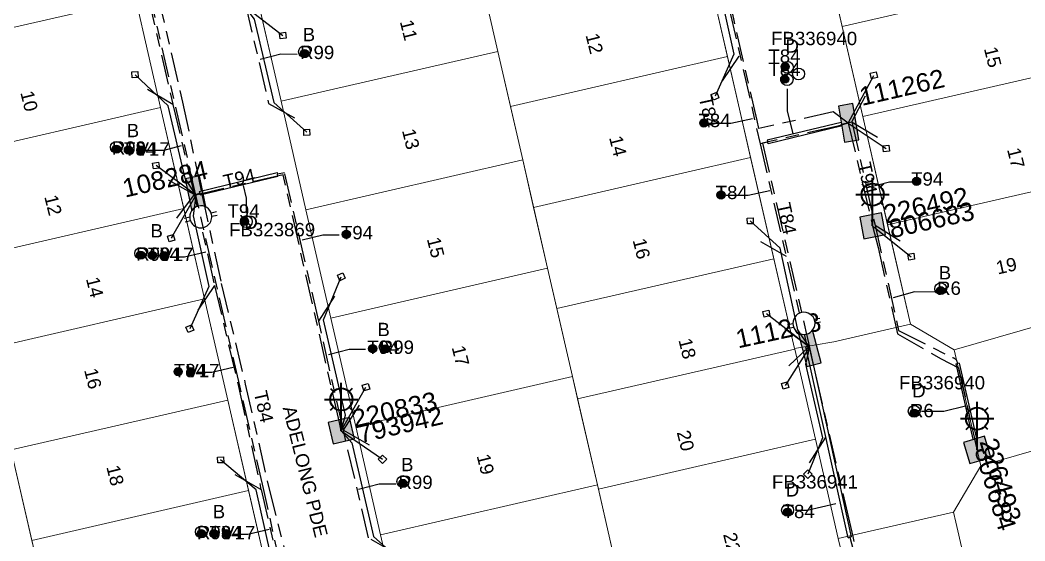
# Model space of a CAD drawing. Header units: metres. Extents: x 303957 to 307239, y 6268736 to 6272503.
# Drawn here: x 305825 to 305960.5, y 6269477.6 to 6269547.9 of the extents above; entities that cross this region are included whole.
import ezdxf
from ezdxf.enums import TextEntityAlignment as Align

# ---------------------------------------------------------------- set-up
doc = ezdxf.new("R2010")
doc.units = ezdxf.units.M
doc.linetypes.add('Cable Exist UG', pattern=[8.2, 4, -1.2, 1.8, -1.2])
doc.layers.get('0').update_dxf_attribs({"color": 6})
doc.layers.add('Cadastre Land Parcels_SP_EXT', color=9, linetype='Continuous', lineweight=5)
doc.layers.add('Cadastre Roads_SP_EXT', color=9, linetype='Continuous', lineweight=5)
for name, color, linetype in [('Duct_SP_EXT', 7, 'Continuous'), ('Equip_LV_EXT', 7, 'Continuous'), ('Equip_SP_SL_EXT', 7, 'Continuous'), ('Mains_HV_EXT', 7, 'Continuous'), ('Mains_LV_EXT', 7, 'Continuous'), ('Mains_LV_SL_EXT', 7, 'Continuous'), ('Services_SP_EXT', 7, 'Continuous'), ('SupportsUG_SP_LV_EXT', 7, 'Continuous'), ('SupportsUG_SP_LV_SL_EXT', 7, 'Continuous'), ('Trench_SP_EXT', 7, 'Continuous')]:
    doc.layers.add(name, color=color, linetype=linetype)
doc.styles.add('COLUMN_LABEL', font='arial.ttf')
doc.styles.add('iecARIAL', font='arial.ttf', dxfattribs={"height": 2})
doc.styles.add('POLE_LABEL', font='arial.ttf')
doc.styles.get("Standard").update_dxf_attribs({"font": 'arial.ttf'})

# ---------------------------------------------------------------- blocks, each defined once
blk = doc.blocks.new('COLUMN_EXT')
blk.add_hatch(color=256).paths.add_polyline_path([(-1.49, 1.48), (-1.49, -1.49), (1.48, -1.49), (1.48, 1.48)])
blk.add_lwpolyline([(-1.49, -1.49), (1.48, -1.49), (1.48, 1.48), (-1.49, 1.48)], close=True)
for tag, height, style, flags, p in [('ASSET_NUM', 2.5, 'COLUMN_LABEL', 8, (2, 2)), ('STRUCTURE_PLANT_NUMBER', 0.2, 'POLE_LABEL', 9, (1.81, 0.03)), ('STREET_CODE', 0.2, 'COLUMN_LABEL', 9, (1.81, -0.2))]:
    blk.add_attdef(tag, text='', height=height, dxfattribs=dict(style=style, flags=flags)).set_placement(p, align=Align.MIDDLE_LEFT)
at = {"flags": 9}
for tag, p in [('COLUMN_TYPE', (1.81, -0.4)), ('OWNED_BY', (1.81, -0.6)), ('STATE', (1.81, -0.8)), ('USAGE', (1.81, -1)), ('LEGEND', (1.81, -1.2)), ('LOCATION', (1.81, -1.4)), ('STREETNAME', (1.81, -1.6)), ('SUBURB', (1.81, -1.8)), ('NOTES', (1.81, -2))]:
    blk.add_attdef(tag, text='', height=0.2, dxfattribs=at).set_placement(p, align=Align.MIDDLE_LEFT)
at = {"flags": 1}
blk.add_attdef('Z', (1.81, -2.35), '', height=0.2, dxfattribs=at)
blk = doc.blocks.new('PILLAR_EXT')
blk.add_hatch(color=256).paths.add_polyline_path([(-2.475, 0.99), (-2.475, -0.99), (2.475, -0.99), (2.475, 0.99)])
blk.add_lwpolyline([(-2.475, -0.99), (2.475, -0.99), (2.475, 0.99), (-2.475, 0.99)], close=True)
at = {"style": 'iecARIAL', "flags": 8}
blk.add_attdef('ASSET_NUM', (1.5, 3.5), '', height=2.5, dxfattribs=at)
for tag, p, flags in [('OWNED_BY', (0, -0.2), 9), ('STATE', (0, -0.4), 9), ('SUPPORT_TYPE', (0, -0.6), 9), ('USAGE', (0, -0.8), 9), ('LEGEND', (0, -1), 9), ('LOCATION', (0, -1.2), 9), ('NOTES', (0, -1.4), 9), ('STREETNAME', (0, -1.8), 9), ('SUBURB', (0, -2), 1), ('PARENT', (0, -1.6), 9)]:
    blk.add_attdef(tag, p, '', height=0.2, dxfattribs=dict(flags=flags))
blk = doc.blocks.new('DUCT_EXT')
blk.add_circle((0, 0.8), 0.8)
at = {"flags": 1}
blk.add_attdef('Z', (0, 0), '', height=0.2, dxfattribs=at)
at = {"flags": 9}
for tag, p in [('DUCT_CODE', (0, 0)), ('XSECT_TYPE', (0, -0.2)), ('STATE', (0, -0.6)), ('FB_REFERENCE', (0, -0.4)), ('NOTES', (0, -0.8))]:
    blk.add_attdef(tag, text='', height=0.2, dxfattribs=at).set_placement(p, align=Align.MIDDLE_LEFT)
blk = doc.blocks.new('SL_LANTERN_EXT')
at = {"lineweight": 40}
for p, q in [((-1.46, 5.68), (-1.06, 5.28)), ((0, 1.97), (0, 6.47)), ((1.46, 5.68), (1.06, 5.28)), ((-2.25, 4.22), (2.25, 4.22)), ((-1.46, 2.76), (-1.06, 3.16)), ((0, 0), (0, 2.72)), ((1.46, 2.76), (1.06, 3.16))]:
    blk.add_line(p, q, dxfattribs=at)
blk.add_circle((0, 4.22), 1.5, dxfattribs=at)
at = {"style": 'iecARIAL', "flags": 8}
blk.add_attdef('ASSET_NUM', (1.5, 1.5), '', height=2.5, dxfattribs=at)
for tag, p, height, flags in [('CONSTRUCTED_VOLTAGE', (0.98, -0.65), 0.2, 9), ('CONTROL_TYPE', (0.98, -0.85), 0.2, 9), ('LANTERN_PURPOSE', (0.98, -1.05), 0.2, 9), ('LANTERN_TYPE', (0.98, -1.25), 0.2, 9), ('NO_PHASES', (0.98, -1.45), 0.2, 9), ('LNUMBER', (2.18, -3.25), 2.5, 8), ('OPERATING_VOLTAGE', (0.98, -1.65), 0.2, 9), ('ORIENTATION', (0.98, -1.85), 0.2, 9), ('OWNED_BY', (0.98, -2.05), 0.2, 9), ('STATE', (0.98, -2.25), 0.2, 9), ('USAGE', (0.98, -2.45), 0.2, 9), ('CEXIST', (0.98, -2.65), 0.2, 9), ('CNEW', (0.98, -2.85), 0.2, 9), ('CNUMBER', (0.98, -3.05), 0.2, 9), ('CREMOVE', (0.98, -3.25), 0.2, 9), ('CREPLACE', (0.98, -3.45), 0.2, 9), ('LKINGHEIGHT', (0.98, -3.65), 0.2, 9), ('LBRACKET', (0.98, -3.85), 0.2, 9), ('LBRACKETVOCAB', (0.98, -4.05), 0.2, 9), ('LCATEGORY', (0.98, -4.25), 0.2, 9), ('LCHARGE1', (0.98, -4.45), 0.2, 9), ('LCHARGE1PERCENT', (0.98, -4.65), 0.2, 9), ('LCHARGE2', (0.98, -4.85), 0.2, 9), ('LCHARGE2PERCENT', (0.98, -5.05), 0.2, 9), ('LCHARGE3', (0.98, -5.25), 0.2, 9), ('LCHARGE3PERCENT', (0.98, -5.45), 0.2, 9), ('LEXIST', (0.98, -5.65), 0.2, 9), ('LLAMP', (0.98, -5.85), 0.2, 9), ('LLAMPVOCAB', (0.98, -6.05), 0.2, 9), ('LMAST', (0.98, -6.25), 0.2, 9), ('LMASTVOCAB', (0.98, -6.45), 0.2, 9), ('LNEW', (0.98, -6.65), 0.2, 9), ('LANTNUMBER', (0.98, -6.85), 0.2, 9), ('LOUTREACH', (0.98, -7.25), 0.2, 9), ('LOUTREACHVOCAB', (0.98, -7.45), 0.2, 9), ('LRATECODE', (0.98, -7.65), 0.2, 9), ('LREMOVE', (0.98, -7.85), 0.2, 9), ('LREPLACE', (0.98, -8.05), 0.2, 9), ('LTYPE', (0.98, -8.25), 0.2, 9), ('STREETNAME', (0.98, -9.25), 0.2, 9), ('SUBURB', (0.98, -9.45), 0.2, 1), ('LTYPEVOCAB', (0.98, -8.45), 0.2, 9), ('LEGEND', (0.98, -8.65), 0.2, 9), ('LOCATION', (0.98, -8.85), 0.2, 9), ('NOTES', (0.98, -9.05), 0.2, 9)]:
    blk.add_attdef(tag, p, '', height=height, dxfattribs=dict(flags=flags))
blk = doc.blocks.new('CCP_EXT')
at = {"flags": 9}
for tag, p in [('LEGEND', (0, -1.4)), ('STATE', (0, -1.8)), ('LIFE_SUPPORT', (0, -1.6)), ('NOTES', (0, -2))]:
    blk.add_attdef(tag, text='', height=0.2, dxfattribs=at).set_placement(p, align=Align.MIDDLE_LEFT)
blk.add_wipeout([(0, 0.57), (0.57, 0), (0, -0.57), (-0.57, 0)])
blk.add_lwpolyline([(-0.57, 0), (0, 0.57), (0.57, 0), (0, -0.57), (-0.57, 0)])
at = {"flags": 1}
blk.add_attdef('Z', (0, 0), '', height=0.2, dxfattribs=at)
at = {"flags": 9}
for tag, p in [('CCP_TYPE', (0, 0)), ('CONSTRUCTED_VOLTAGE', (0, -0.2)), ('OPERATING_VOLTAGE', (0, -0.6)), ('ORIENTATION', (0, -0.8)), ('OWNED_BY', (0, -1)), ('NO_PHASES', (0, -0.4)), ('USAGE', (0, -1.2))]:
    blk.add_attdef(tag, text='', height=0.2, dxfattribs=at).set_placement(p, align=Align.MIDDLE_LEFT)
blk = doc.blocks.new('LV_UG_LINKS_OPEN_EXT')
blk.add_wipeout([(-0.25, 1.47), (-0.43, 1.43), (-0.61, 1.36), (-0.77, 1.28), (-0.93, 1.17), (-1.07, 1.05), (-1.19, 0.9), (-1.29, 0.75), (-1.38, 0.58), (-1.44, 0.4), (-1.48, 0.22), (-1.49, 0.03), (-1.49, -0.16), (-1.45, -0.34), (-1.4, -0.52), (-1.32, -0.69), (-1.23, -0.85), (-1.11, -1), (-0.98, -1.13), (-0.83, -1.24), (-0.66, -1.34), (-0.49, -1.41), (-0.31, -1.46), (-0.13, -1.49), (0.06, -1.49), (0.25, -1.47), (0.43, -1.43), (0.61, -1.36), (0.77, -1.28), (0.93, -1.17), (1.07, -1.05), (1.19, -0.9), (1.29, -0.75), (1.38, -0.58), (1.44, -0.4), (1.48, -0.22), (1.49, -0.03), (1.49, 0.16), (1.45, 0.34), (1.4, 0.52), (1.32, 0.69), (1.23, 0.85), (1.11, 1), (0.98, 1.13), (0.83, 1.24), (0.66, 1.34), (0.49, 1.41), (0.31, 1.46), (0.13, 1.49), (-0.06, 1.49)])
for p, q in [((-0.25, 1.47), (-0.25, 2.22)), ((0.25, 1.47), (0.25, 2.22)), ((-0.25, -1.47), (-0.25, -2.22)), ((0.25, -1.47), (0.25, -2.22))]:
    blk.add_line(p, q)
blk.add_lwpolyline([(0, -1.49, 1), (0, 1.49, 1)], format="xyb", close=True)
at = {"flags": 9}
for tag, p in [('ACTUAL_STATUS', (0, 0)), ('CONSTRUCTED_VOLTAGE', (0, -0.2)), ('OPERATING_VOLTAGE', (0, -0.6)), ('ORIENTATION', (0, -0.8)), ('STATE', (0, -1)), ('SWITCH_TYPE', (0, -1.2)), ('NO_PHASES', (0, -0.4)), ('USAGE', (0, -1.4)), ('NOTES', (0, -1.6))]:
    blk.add_attdef(tag, text='', height=0.2, dxfattribs=at).set_placement(p, align=Align.MIDDLE_LEFT)
at = {"flags": 1}
blk.add_attdef('Z', (0, 0), '', height=0.2, dxfattribs=at)
blk = doc.blocks.new('CABLE_LARGE_EXT')
h = blk.add_hatch(color=256)
edge = h.paths.add_edge_path()
edge.add_arc((0, 0.55), 0.55, 0, 360)
blk.add_circle((0, 0.55), 0.55)
at = {"flags": 1}
blk.add_attdef('Z', (0, 0), '', height=0.2, dxfattribs=at)
at = {"flags": 9}
for tag, p in [('COND_CODE', (0, 0)), ('STATE', (0, -0.4)), ('XSECT_SIZE', (0, -0.6)), ('FB_REFERENCE', (0, -0.2)), ('NOTES', (0, -0.8))]:
    blk.add_attdef(tag, text='', height=0.2, dxfattribs=at).set_placement(p, align=Align.MIDDLE_LEFT)

msp = doc.modelspace()

# ---------------------------------------------------------------- linework, layer by layer
at = {"layer": 'Cadastre Land Parcels_SP_EXT', "linetype": 'Continuous'}
for points in [[(305965.03, 6269553.71), (305964.69, 6269555.2), (305962.24, 6269565.89), (305933.04, 6269559.19), (305935.83, 6269547.01), (305965.03, 6269553.71)], [(305840.57, 6269550.73), (305837.21, 6269565.36), (305807.97, 6269558.63), (305808.2, 6269557.65), (305811.33, 6269544), (305840.57, 6269550.73)], [(305889.4, 6269543.66), (305887.97, 6269549.89), (305886.27, 6269557.31), (305857.03, 6269550.6), (305860.16, 6269536.94), (305889.4, 6269543.66)], [(305920.37, 6269542.96), (305917.24, 6269556.59), (305887.97, 6269549.89), (305889.4, 6269543.66), (305891.1, 6269536.25), (305920.37, 6269542.96)], [(305967.81, 6269541.58), (305967.48, 6269543.05), (305965.03, 6269553.71), (305935.83, 6269547.01), (305938.61, 6269534.89), (305967.81, 6269541.58)], [(305843.92, 6269536.11), (305840.57, 6269550.73), (305811.33, 6269544), (305814.46, 6269530.36), (305814.69, 6269529.36), (305843.92, 6269536.11)], [(305892.76, 6269529.04), (305889.4, 6269543.66), (305860.16, 6269536.94), (305863.52, 6269522.31), (305892.76, 6269529.04)], [(305923.5, 6269529.33), (305920.37, 6269542.96), (305891.1, 6269536.25), (305892.76, 6269529.04), (305894.23, 6269522.61), (305923.5, 6269529.33)], [(305971.16, 6269526.97), (305970.82, 6269528.44), (305967.81, 6269541.58), (305938.61, 6269534.89), (305941.97, 6269520.28), (305971.16, 6269526.97)], [(305847.06, 6269522.46), (305843.92, 6269536.11), (305814.69, 6269529.36), (305817.59, 6269516.71), (305817.82, 6269515.72), (305847.06, 6269522.46)], [(305926.64, 6269515.69), (305923.5, 6269529.33), (305894.23, 6269522.61), (305896.11, 6269514.42), (305897.37, 6269508.97), (305926.64, 6269515.69)], [(305896.11, 6269514.42), (305892.76, 6269529.04), (305863.52, 6269522.31), (305866.87, 6269507.68), (305896.11, 6269514.42)], [(305974.98, 6269510.32), (305971.16, 6269526.97), (305941.97, 6269520.28), (305945.04, 6269506.87), (305950.97, 6269503.38), (305974.98, 6269510.32)], [(305849.85, 6269510.27), (305847.06, 6269522.46), (305817.82, 6269515.72), (305820.62, 6269503.53), (305849.85, 6269510.27)], [(305929.44, 6269503.51), (305929.42, 6269503.58), (305926.64, 6269515.69), (305897.37, 6269508.97), (305899.47, 6269499.8), (305900.16, 6269496.79), (305929.44, 6269503.51)], [(305899.47, 6269499.8), (305896.11, 6269514.42), (305866.87, 6269507.68), (305870.23, 6269493.06), (305899.47, 6269499.8)], [(305852.99, 6269496.62), (305849.85, 6269510.27), (305820.62, 6269503.53), (305820.73, 6269503.06), (305823.75, 6269489.89), (305852.99, 6269496.62)], [(305932.23, 6269491.35), (305929.44, 6269503.51), (305900.16, 6269496.79), (305902.83, 6269485.17), (305902.96, 6269484.61), (305932.23, 6269491.35)], [(305902.83, 6269485.17), (305899.47, 6269499.8), (305870.23, 6269493.06), (305873.59, 6269478.43), (305902.83, 6269485.17)], [(305855.79, 6269484.43), (305852.99, 6269496.62), (305823.75, 6269489.89), (305823.86, 6269489.41), (305826.55, 6269477.7), (305855.79, 6269484.43)], [(305981.97, 6269480.07), (305978.61, 6269494.71), (305954.55, 6269487.76), (305950.87, 6269481.49), (305951.18, 6269480.15), (305953.11, 6269471.73), (305981.97, 6269480.07)], [(305935.61, 6269476.65), (305935.31, 6269477.97), (305932.23, 6269491.35), (305902.96, 6269484.61), (305906.18, 6269470.55), (305906.32, 6269469.94), (305935.61, 6269476.65)], [(305827.21, 6269474.79), (305823.86, 6269489.41), (305794.62, 6269482.7), (305797.97, 6269468.08), (305827.21, 6269474.79)], [(305906.18, 6269470.55), (305902.83, 6269485.17), (305873.59, 6269478.43), (305876.95, 6269463.81), (305906.18, 6269470.55)], [(305858.92, 6269470.78), (305855.79, 6269484.43), (305826.55, 6269477.7), (305827.21, 6269474.79), (305829.68, 6269464.05), (305858.92, 6269470.78)]]:
    msp.add_lwpolyline(points, close=True, dxfattribs=at)
at = {"layer": 'Cadastre Roads_SP_EXT', "linetype": 'Continuous'}
for points in [[(305978.61, 6269494.71), (306002.42, 6269501.59), (306002.66, 6269501.66), (305999.07, 6269517.28), (305974.98, 6269510.32), (305950.97, 6269503.38), (305954.55, 6269487.76), (305978.61, 6269494.71)], [(305970.36, 6269396.56), (305961.19, 6269436.52), (305951.18, 6269480.15), (305950.87, 6269481.49), (305938.63, 6269478.72), (305935.31, 6269477.97), (305935.61, 6269476.65), (305945.51, 6269433.58), (305954.96, 6269392.11), (305970.36, 6269396.56)]]:
    msp.add_lwpolyline(points, close=True, dxfattribs=at)
at = {"layer": 'Duct_SP_EXT'}
for p, q in [((305935.71, 6269534.09), (305925.75, 6269531.67)), ((305935.83, 6269533.62), (305925.87, 6269531.2)), ((305935.71, 6269534.09), (305935.77, 6269533.86)), ((305935.83, 6269533.62), (305935.77, 6269533.86)), ((305925.75, 6269531.67), (305925.81, 6269531.43)), ((305925.87, 6269531.2), (305925.81, 6269531.43)), ((305849.13, 6269524.76), (305859.63, 6269527.32)), ((305849.25, 6269524.3), (305859.74, 6269526.85)), ((305859.63, 6269527.32), (305859.69, 6269527.09)), ((305859.74, 6269526.85), (305859.69, 6269527.09)), ((305849.13, 6269524.76), (305849.19, 6269524.53)), ((305849.25, 6269524.3), (305849.19, 6269524.53)), ((305930.95, 6269503.79), (305931.18, 6269503.84)), ((305931.42, 6269503.89), (305931.18, 6269503.84)), ((305951.16, 6269501.51), (305951.39, 6269501.56)), ((305951.16, 6269501.51), (305953.47, 6269491.34)), ((305951.62, 6269501.61), (305951.39, 6269501.56)), ((305951.62, 6269501.61), (305953.94, 6269491.45)), ((305953.47, 6269491.34), (305953.7, 6269491.39)), ((305953.94, 6269491.45), (305953.7, 6269491.39)), ((305936.64, 6269478.05), (305936.87, 6269478.11)), ((305937.1, 6269478.16), (305936.87, 6269478.11))]:
    msp.add_line(p, q, dxfattribs=at)
for points in [[(305862.36, 6269543.26), (305860.14, 6269543.27), (305857.37, 6269542.58)], [(305928.43, 6269538.62), (305928.43, 6269535.6), (305929.17, 6269532.6)], [(305917.88, 6269533.96), (305920.85, 6269533.96), (305923.75, 6269534.61)], [(305841.93, 6269530.36), (305844.4, 6269530.36), (305846.76, 6269530.95)], [(305855.51, 6269521.83), (305855.52, 6269523.86), (305855.1, 6269525.56)], [(305945.27, 6269526.02), (305942.24, 6269526.02), (305939.28, 6269525.28)], [(305920.2, 6269524.25), (305923.17, 6269524.25), (305926.07, 6269524.91)], [(305868, 6269518.87), (305865.78, 6269518.88), (305863.01, 6269518.18)], [(305845.15, 6269515.96), (305847.15, 6269515.95), (305850.02, 6269516.61)], [(305948.61, 6269511.19), (305945.6, 6269511.22), (305942.7, 6269510.43)], [(305871.55, 6269503.43), (305869.33, 6269503.43), (305866.56, 6269502.73)], [(305848.84, 6269500.4), (305850.84, 6269500.4), (305853.71, 6269501.06)], [(305946.55, 6269495.12), (305949.57, 6269495.12), (305952.47, 6269495.83)], [(305875.63, 6269485.27), (305873.4, 6269485.27), (305870.63, 6269484.57)], [(305929.56, 6269481.79), (305931.12, 6269481.79), (305934.97, 6269482.68)], [(305853.67, 6269478.54), (305855.68, 6269478.54), (305858.55, 6269479.19)]]:
    msp.add_lwpolyline(points, dxfattribs=at)
at = {"layer": 'Mains_LV_EXT', "linetype": 'Cable Exist UG'}
msp.add_lwpolyline([(305936.67, 6269534), (305939.95, 6269520.13)], dxfattribs=at)
at = {"layer": 'Trench_SP_EXT', "linetype": 'Cable Exist UG'}
for points in [[(305921.9, 6269543.01), (305919.38, 6269539.31)], [(305845.59, 6269536.49), (305841.83, 6269538.73)], [(305937.15, 6269534.15), (305939.45, 6269538.53)], [(305845.58, 6269536.54), (305845.59, 6269536.49), (305848.44, 6269524.44), (305848.46, 6269524.35)], [(305935.77, 6269533.86), (305937.15, 6269534.15)], [(305937.15, 6269534.15), (305940.28, 6269520.2)], [(305925.81, 6269531.43), (305924.78, 6269531.2)], [(305848.46, 6269524.35), (305844.45, 6269526.59)], [(305865.24, 6269507.28), (305860.63, 6269527.3), (305859.69, 6269527.09)], [(305848.46, 6269524.35), (305845.7, 6269520.71)], [(305848.46, 6269524.35), (305849.19, 6269524.53)], [(305848.46, 6269524.35), (305851.19, 6269512.07)], [(305940.28, 6269520.2), (305944.09, 6269517.84)], [(305928.33, 6269515.99), (305924.51, 6269518.19)], [(305851.19, 6269512.07), (305848.81, 6269508.54)], [(305868.58, 6269492.57), (305865.24, 6269507.28), (305867.72, 6269511.13)], [(305931.29, 6269503.83), (305927.33, 6269506.83)], [(305931.3, 6269503.78), (305928.63, 6269501.23)], [(305868.58, 6269492.57), (305871.07, 6269496.38)], [(305868.58, 6269492.57), (305872.42, 6269490.36)], [(305953.99, 6269490.2), (305953.74, 6269491.33)], [(305857.46, 6269484.58), (305853.45, 6269486.85)], [(305857.47, 6269484.54), (305860.57, 6269471.21)], [(305936.87, 6269478.11), (305937.93, 6269474.16), (305940.75, 6269461.89)]]:
    msp.add_lwpolyline(points, dxfattribs=at)

# ---------------------------------------------------------------- block references
at = {"layer": 'Duct_SP_EXT'}
for name, p in [('DUCT_EXT', (305863.33, 6269542.82)), ('CABLE_LARGE_EXT', (305863.33, 6269542.82)), ('CABLE_LARGE_EXT', (305928.15, 6269541.05)), ('DUCT_EXT', (305928.46, 6269540.71)), ('DUCT_EXT', (305929.96, 6269539.82)), ('CABLE_LARGE_EXT', (305928.1, 6269539.36)), ('DUCT_EXT', (305928.42, 6269539.06)), ('CABLE_LARGE_EXT', (305917.19, 6269533.45)), ('DUCT_EXT', (305837.95, 6269529.93)), ('CABLE_LARGE_EXT', (305837.95, 6269529.93)), ('CABLE_LARGE_EXT', (305839.58, 6269529.8)), ('CABLE_LARGE_EXT', (305841.28, 6269529.8)), ('CABLE_LARGE_EXT', (305945.88, 6269525.58)), ('CABLE_LARGE_EXT', (305919.51, 6269523.74)), ('CABLE_LARGE_EXT', (305868.97, 6269518.43)), ('DUCT_EXT', (305841.23, 6269515.62)), ('CABLE_LARGE_EXT', (305841.23, 6269515.62)), ('CABLE_LARGE_EXT', (305842.81, 6269515.59)), ('CABLE_LARGE_EXT', (305844.35, 6269515.56)), ('DUCT_EXT', (305949.13, 6269510.85)), ('CABLE_LARGE_EXT', (305949.13, 6269510.85)), ('CABLE_LARGE_EXT', (305872.52, 6269503)), ('DUCT_EXT', (305874.22, 6269502.99)), ('CABLE_LARGE_EXT', (305874.22, 6269502.99)), ('CABLE_LARGE_EXT', (305846.29, 6269499.9)), ('CABLE_LARGE_EXT', (305847.99, 6269499.9)), ('DUCT_EXT', (305945.55, 6269494.31)), ('CABLE_LARGE_EXT', (305945.55, 6269494.31)), ('DUCT_EXT', (305876.6, 6269484.83)), ('CABLE_LARGE_EXT', (305876.6, 6269484.83)), ('DUCT_EXT', (305928.48, 6269480.96)), ('CABLE_LARGE_EXT', (305928.48, 6269480.96)), ('DUCT_EXT', (305849.42, 6269478.04)), ('CABLE_LARGE_EXT', (305849.42, 6269478.04)), ('CABLE_LARGE_EXT', (305851.12, 6269478.04)), ('CABLE_LARGE_EXT', (305852.82, 6269478.04))]:
    msp.add_blockref(name, p, dxfattribs=at)
at = {"layer": 'Duct_SP_EXT', "rotation": 269.9999999999998}
for name in ['DUCT_EXT', 'CABLE_LARGE_EXT']:
    msp.add_blockref(name, (305854.69, 6269520.71), dxfattribs=at)
at = {"layer": 'Equip_SP_SL_EXT'}
ref = msp.add_blockref('SL_LANTERN_EXT', (305939.95, 6269520.13), dxfattribs=at)
ref.add_attrib('ASSET_NUM', '226492', dxfattribs={"layer": '0', "height": 2.5, "rotation": 12.6825, "style": 'iecARIAL'}).set_placement((305941.45, 6269521.63), align=Align.MIDDLE_LEFT)
ref = msp.add_blockref('SL_LANTERN_EXT', (305868.29, 6269492.49), dxfattribs=at)
ref.add_attrib('ASSET_NUM', '220833', dxfattribs={"layer": '0', "height": 2.5, "rotation": 12.8955, "style": 'iecARIAL'}).set_placement((305869.79, 6269493.99), align=Align.MIDDLE_LEFT)
ref = msp.add_blockref('SL_LANTERN_EXT', (305954.04, 6269489.9), dxfattribs=at)
ref.add_attrib('ASSET_NUM', '226493', dxfattribs={"layer": '0', "height": 2.5, "rotation": 286.6843, "style": 'iecARIAL'}).set_placement((305955.54, 6269491.4), align=Align.MIDDLE_LEFT)
at = {"layer": 'SupportsUG_SP_LV_EXT'}
ref = msp.add_blockref('PILLAR_EXT', (305936.72, 6269534.02), dxfattribs=dict(at, rotation=279.5345795070423))
ref.add_attrib('ASSET_NUM', '111262', dxfattribs={"layer": '0', "height": 2.5, "rotation": 12.896, "style": 'iecARIAL'}).set_placement((305938.22, 6269537.52), align=Align.MIDDLE_LEFT)
ref = msp.add_blockref('PILLAR_EXT', (305848.69, 6269524.27), dxfattribs=dict(at, rotation=101.8455299027745))
ref.add_attrib('ASSET_NUM', '108284', dxfattribs={"layer": '0', "height": 2.5, "rotation": 13.0109, "style": 'iecARIAL'}).set_placement((305850.19, 6269527.77), align=Align.MIDDLE_RIGHT)
ref = msp.add_blockref('PILLAR_EXT', (305931.43, 6269503.78), dxfattribs=dict(at, rotation=104.6383911474086))
ref.add_attrib('ASSET_NUM', '111263', dxfattribs={"layer": '0', "height": 2.5, "rotation": 12.2224, "style": 'iecARIAL'}).set_placement((305932.93, 6269507.28), align=Align.MIDDLE_RIGHT)
at = {"layer": 'SupportsUG_SP_LV_SL_EXT'}
ref = msp.add_blockref('COLUMN_EXT', (305939.95, 6269520.13), dxfattribs=dict(at, rotation=190.7607490148422))
ref.add_attrib('ASSET_NUM', '806683', dxfattribs={"layer": '0', "height": 2.5, "rotation": 12.6876, "style": 'COLUMN_LABEL'}).set_placement((305941.95, 6269520.88), align=Align.TOP_LEFT)
ref = msp.add_blockref('COLUMN_EXT', (305868.29, 6269492.49), dxfattribs=dict(at, rotation=192.8954746548467))
ref.add_attrib('ASSET_NUM', '793942', dxfattribs={"layer": '0', "height": 2.5, "rotation": 13.0119, "style": 'COLUMN_LABEL'}).set_placement((305870.29, 6269493.24), align=Align.TOP_LEFT)
ref = msp.add_blockref('COLUMN_EXT', (305954.04, 6269489.9), dxfattribs=dict(at, rotation=16.68427974592161))
ref.add_attrib('ASSET_NUM', '806684', dxfattribs={"layer": '0', "height": 2.5, "rotation": 286.6843, "style": 'COLUMN_LABEL'}).set_placement((305956.04, 6269490.65), align=Align.TOP_LEFT)

# ---------------------------------------------------------------- texts
at = {"layer": 'Cadastre Land Parcels_SP_EXT', "linetype": 'Continuous'}
for s, rotation, p in [('11', 283.9903, (305876.17, 6269547.68)), ('12', 284.0088, (305901.22, 6269545.87)), ('15', 283.9878, (305954.95, 6269544.05)), ('10', 283.987, (305824.99, 6269538.11)), ('13', 283.9943, (305876.46, 6269532.99)), ('14', 284.0079, (305904.39, 6269532.04)), ('17', 283.9869, (305958.07, 6269530.43)), ('12', 283.9913, (305828.22, 6269524.07)), ('15', 283.9879, (305879.82, 6269518.36)), ('16', 284.0088, (305907.57, 6269518.2)), ('19', 12.5841, (305956.82, 6269513.56)), ('14', 283.9924, (305833.84, 6269512.99)), ('18', 284.0109, (305913.75, 6269504.72)), ('17', 283.9906, (305883.17, 6269503.74)), ('16', 283.9913, (305833.59, 6269500.67)), ('20', 284.0088, (305913.52, 6269492.29)), ('19', 283.9952, (305886.53, 6269489.11)), ('18', 283.9924, (305836.59, 6269487.61)), ('22', 284.0093, (305919.77, 6269478.51))]:
    msp.add_text(s, height=1.8, rotation=rotation, dxfattribs=at).set_placement(p)
at = {"layer": 'Cadastre Roads_SP_EXT'}
msp.add_text('ADELONG PDE', height=1.8, rotation=283.9906, dxfattribs=at).set_placement((305860.37, 6269495.58))
at = {"layer": 'Duct_SP_EXT'}
for s, p in [('B', (305863.08, 6269545.04)), ('FB336940', (305926.26, 6269544.51)), ('R99', (305862.73, 6269542.63)), ('D', (305928.19, 6269543.5)), ('T84', (305925.89, 6269542.13)), ('T84', (305925.89, 6269540.36)), ('T84', (305916.46, 6269533.45)), ('B', (305839.35, 6269532.09)), ('T94', (305945.14, 6269525.55)), ('T84', (305918.78, 6269523.74)), ('T94', (305852.94, 6269521.23)), ('D', (305855.22, 6269519.71)), ('B', (305842.55, 6269518.57)), ('FB323869', (305853.16, 6269518.72)), ('T94', (305868.24, 6269518.31)), ('B', (305948.87, 6269512.91)), ('R6', (305948.64, 6269510.82)), ('B', (305873.16, 6269505.25)), ('T94', (305871.79, 6269502.86)), ('R99', (305873.48, 6269502.86)), ('T84', (305845.7, 6269499.7)), ('V17', (305847.39, 6269499.7)), ('FB336940', (305943.51, 6269498.07)), ('D', (305945.28, 6269496.99)), ('R6', (305944.98, 6269494.31)), ('B', (305876.34, 6269487.03)), ('R99', (305876, 6269484.63)), ('FB336941', (305926.37, 6269484.69)), ('D', (305928.23, 6269483.61)), ('B', (305850.95, 6269480.68)), ('T84', (305927.81, 6269480.7)), ('R99', (305848.82, 6269477.84)), ('T84', (305850.52, 6269477.84)), ('V17', (305852.22, 6269477.84))]:
    msp.add_text(s, height=1.8, dxfattribs=at).set_placement(p)
at = {"layer": 'Mains_LV_EXT'}
for s, rotation, p in [('T94', 12.7647, (305852.61, 6269525.19)), ('T94', 282.6387, (305937.91, 6269528.5)), ('T84', 282.172, (305927.05, 6269523.05)), ('T84', 282.7309, (305856.48, 6269497.65))]:
    msp.add_text(s, height=1.8, rotation=rotation, dxfattribs=at).set_placement(p)

# ---------------------------------------------------------------- next in the draw order: block references
at = {"layer": 'Services_SP_EXT'}
for p, rotation in [((305860.4, 6269545.79), 142.2476290878738), ((305840.48, 6269540.51), 317.646045669083), ((305940.11, 6269540.43), 237.5345793745727), ((305918.7, 6269537.63), 67.39497537235752), ((305863.64, 6269532.75), 137.6444499374346), ((305941.77, 6269530.56), 141.5345792130677), ((305843.3, 6269528.26), 323.8455300128123), ((305923.44, 6269520.8), 317.4943530956821), ((305845.34, 6269518.47), 59.84553007221606), ((305945.16, 6269515.97), 142.7607491857205), ((305868.29, 6269513.26), 248.1938615589834), ((305925.63, 6269508.28), 326.6383911072015), ((305847.87, 6269506.25), 67.7946381173874), ((305928.15, 6269498.6), 62.63839086672925), ((305871.62, 6269498.35), 240.8954744072762), ((305852.02, 6269488.56), 317.9840494548581)]:
    msp.add_blockref('CCP_EXT', p, dxfattribs=dict(at, rotation=rotation))
for p in [(305873.84, 6269488.63), (305931.22, 6269486.63)]:
    msp.add_blockref('CCP_EXT', p, dxfattribs=at)

# ---------------------------------------------------------------- next in the draw order: linework, layer by layer
at = {"layer": 'Cadastre Roads_SP_EXT', "linetype": 'Continuous'}
for points in [[(305934.71, 6269504.49), (305945.04, 6269506.87), (305916.01, 6269633.4), (305915.1, 6269633.16), (305900.63, 6269628.87), (305929.42, 6269503.58), (305934.71, 6269504.49)], [(305897.24, 6269375.39), (305891.53, 6269400.29), (305876.95, 6269463.81), (305873.59, 6269478.43), (305870.23, 6269493.06), (305866.87, 6269507.68), (305863.52, 6269522.31), (305860.16, 6269536.94), (305845.5, 6269600.82), (305842.97, 6269611.83), (305827.57, 6269607.34), (305830.49, 6269594.61), (305833.85, 6269579.99), (305837.21, 6269565.36), (305840.57, 6269550.73), (305843.92, 6269536.11), (305858.92, 6269470.78), (305862.28, 6269456.15), (305865.63, 6269441.53), (305868.99, 6269426.91), (305872.45, 6269411.81), (305876.21, 6269395.42), (305881.85, 6269371.02), (305897.24, 6269375.39)]]:
    msp.add_lwpolyline(points, close=True, dxfattribs=at)
at = {"layer": 'Duct_SP_EXT'}
for p, q in [((305936.64, 6269478.05), (305930.95, 6269503.79)), ((305937.1, 6269478.16), (305931.42, 6269503.89))]:
    msp.add_line(p, q, dxfattribs=at)
at = {"layer": 'Mains_LV_EXT', "linetype": 'Cable Exist UG'}
for points in [[(305848.69, 6269524.27), (305835.79, 6269580.48)], [(305936.67, 6269534), (305934.64, 6269535.49), (305924.62, 6269533.26), (305924.37, 6269534.32), (305924.37, 6269534.32), (305919.83, 6269554.2), (305919.15, 6269557.28)], [(305944.35, 6269447.75), (305944.04, 6269448.79), (305941.12, 6269461.54), (305937.31, 6269478.24), (305937.31, 6269478.24), (305936.86, 6269480.13), (305936.86, 6269480.13), (305931.43, 6269503.78)]]:
    msp.add_lwpolyline(points, dxfattribs=at)
at = {"layer": 'Mains_LV_SL_EXT', "linetype": 'Cable Exist UG'}
msp.add_lwpolyline([(305939.95, 6269520.13), (305940.68, 6269517.19), (305940.68, 6269517.19), (305943.32, 6269505.56), (305949.19, 6269502.19), (305951.53, 6269500.97), (305954.04, 6269489.9)], dxfattribs=at)
at = {"layer": 'Services_SP_EXT'}
for points in [[(305919, 6269557.25), (305918.67, 6269554.86), (305918.67, 6269554.86), (305921.23, 6269543.28), (305918.7, 6269537.63)], [(305855.1, 6269549.91), (305860.4, 6269545.79)], [(305855.1, 6269549.91), (305856.53, 6269548.03), (305856.53, 6269548.03), (305859.17, 6269536.77), (305863.64, 6269532.75)], [(305848.69, 6269524.27), (305847.22, 6269526.55), (305847.22, 6269526.55), (305844.92, 6269536.33), (305840.48, 6269540.51)], [(305936.67, 6269534), (305940.11, 6269540.43)], [(305936.67, 6269534), (305941.77, 6269530.56)], [(305848.69, 6269524.27), (305843.3, 6269528.26)], [(305939.95, 6269520.13), (305945.16, 6269515.97)], [(305868.29, 6269492.49), (305868.86, 6269494.6), (305868.86, 6269494.6), (305865.91, 6269507.44), (305868.29, 6269513.26)], [(305931.43, 6269503.78), (305928.15, 6269498.6)], [(305931.43, 6269503.78), (305930.92, 6269501.49), (305930.92, 6269501.49), (305933.18, 6269491.55), (305931.22, 6269486.63)], [(305868.29, 6269492.49), (305871.62, 6269498.35)], [(305868.29, 6269492.49), (305873.84, 6269488.63)], [(305868.29, 6269492.49), (305869.69, 6269490.86), (305869.69, 6269490.86), (305872.63, 6269478.2), (305877.23, 6269474.11)], [(305860.87, 6269471.23), (305859.34, 6269473.26), (305859.34, 6269473.26), (305856.79, 6269484.5), (305852.02, 6269488.56)]]:
    msp.add_lwpolyline(points, dxfattribs=at)
at = {"layer": 'Trench_SP_EXT', "linetype": 'Cable Exist UG'}
for points in [[(305838.82, 6269565.76), (305842.21, 6269551.15), (305845.58, 6269536.54)], [(305918.81, 6269557.23), (305924.78, 6269531.2)], [(305855.34, 6269550.16), (305858.48, 6269536.64), (305862.29, 6269534.51)], [(305937.17, 6269534.1), (305940.94, 6269531.89)], [(305924.78, 6269531.2), (305931.12, 6269503.81)], [(305851.19, 6269512.07), (305854.43, 6269498.47), (305857.46, 6269484.58), (305857.47, 6269484.54)], [(305875.78, 6269475.82), (305871.95, 6269478.04), (305871.95, 6269478.04), (305868.58, 6269492.57)], [(305933.55, 6269491.54), (305931.14, 6269487.78)]]:
    msp.add_lwpolyline(points, dxfattribs=at)
msp.add_lwpolyline([(305940.24, 6269520.39), (305943.46, 6269506.01), (305950.73, 6269502.32), (305950.73, 6269502.32, -0.394517), (305951.39, 6269501.56)], format="xyb", dxfattribs=at)

# ---------------------------------------------------------------- next in the draw order: texts
at = {"layer": 'Duct_SP_EXT'}
for s, p in [('R99', (305837.35, 6269529.73)), ('T84', (305838.98, 6269529.6)), ('V17', (305840.68, 6269529.6)), ('R99', (305840.63, 6269515.42)), ('T84', (305842.21, 6269515.39)), ('V17', (305843.88, 6269515.37))]:
    msp.add_text(s, height=1.8, dxfattribs=at).set_placement(p)
at = {"layer": 'Mains_LV_EXT'}
msp.add_text('T84', height=1.8, rotation=282.4252, dxfattribs=at).set_placement((305916.49, 6269537.46))

# ---------------------------------------------------------------- next in the draw order: block references
at = {"layer": 'Equip_LV_EXT'}
for p, rotation in [((305849.34, 6269521.35), 102.2750369326249), ((305930.69, 6269506.98), 101.9874388477074)]:
    msp.add_blockref('LV_UG_LINKS_OPEN_EXT', p, dxfattribs=dict(at, rotation=rotation))

# ---------------------------------------------------------------- next in the draw order: linework, layer by layer
at = {"layer": 'Mains_HV_EXT', "linetype": 'Cable Exist UG'}
msp.add_lwpolyline([(305874.58, 6269622.21), (305872.64, 6269621.72), (305870.55, 6269628.22), (305870.55, 6269628.22), (305844.63, 6269620.64), (305839.74, 6269612.22), (305842.68, 6269600.09), (305842.87, 6269599.29), (305842.87, 6269599.29), (305846.85, 6269582.87), (305836.78, 6269580.69), (305836.78, 6269580.69), (305840.06, 6269566.04), (305843.47, 6269551.45), (305846.89, 6269536.81), (305849.44, 6269524.57), (305852.11, 6269512.34), (305855.34, 6269498.79), (305858.47, 6269484.95), (305861.88, 6269471.43)], dxfattribs=at)
at = {"layer": 'Mains_LV_EXT', "linetype": 'Cable Exist UG'}
for points in [[(305936.67, 6269534), (305935.08, 6269533.54), (305935.08, 6269533.54), (305925.08, 6269531.29), (305931.39, 6269503.95)], [(305868.29, 6269492.49), (305868.03, 6269493.62), (305868.03, 6269493.62), (305860.45, 6269527.03), (305848.69, 6269524.27)], [(305860.87, 6269471.23), (305860.21, 6269473.84), (305860.21, 6269473.84), (305857.78, 6269484.68), (305854.6, 6269498.53), (305849.08, 6269522.56), (305848.69, 6269524.27)]]:
    msp.add_lwpolyline(points, dxfattribs=at)
at = {"layer": 'Services_SP_EXT'}
for points in [[(305848.69, 6269524.27), (305845.34, 6269518.47)], [(305848.69, 6269524.27), (305848.3, 6269521.48), (305848.3, 6269521.48), (305850.43, 6269511.95), (305847.87, 6269506.25)], [(305931.43, 6269503.78), (305929.88, 6269506.12), (305929.88, 6269506.12), (305927.47, 6269517.11), (305923.44, 6269520.8)], [(305931.43, 6269503.78), (305925.63, 6269508.28)]]:
    msp.add_lwpolyline(points, dxfattribs=at)

doc.saveas('drawing.dxf')
